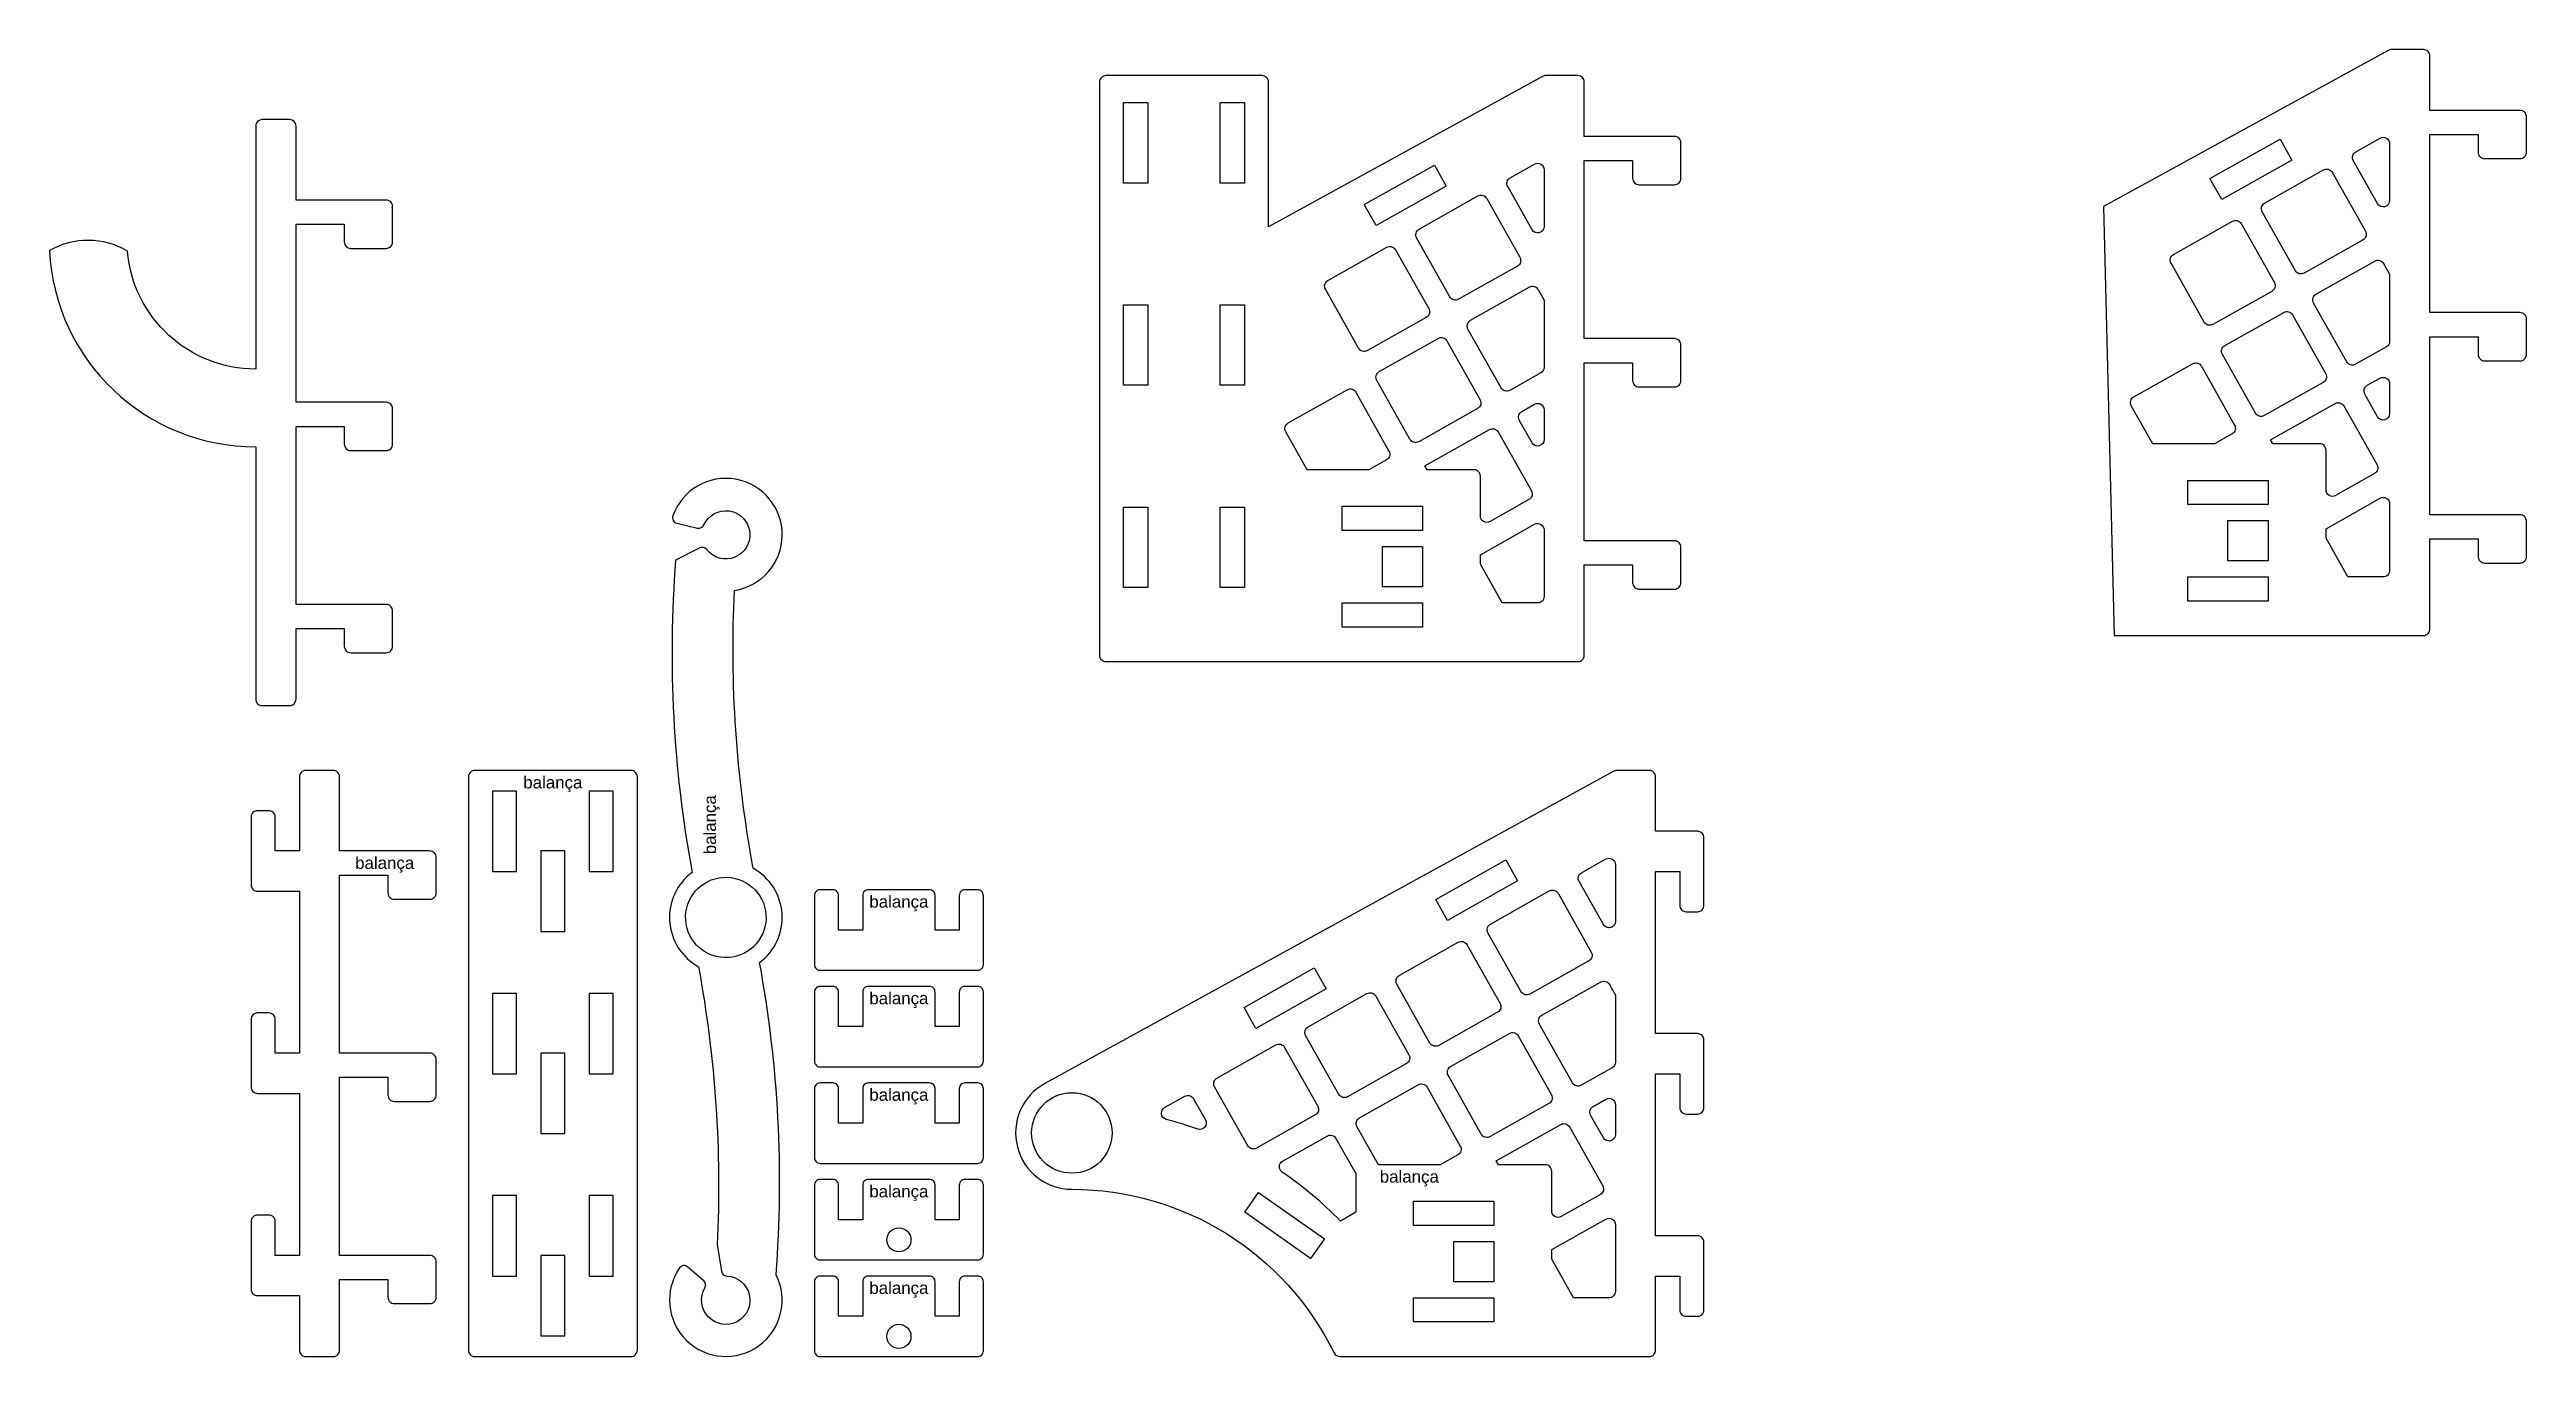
# Model space of a CAD drawing. Header units: inches. Extents: x 26 to 334, y 23 to 186.
import ezdxf

# ---------------------------------------------------------------- set-up
doc = ezdxf.new("R2010")
doc.units = ezdxf.units.IN
doc.header["$MEASUREMENT"] = 0
doc.layers.add('2', color=3, linetype='Continuous')
doc.layers.add('3', color=30, linetype='Continuous')
doc.styles.get("Standard").update_dxf_attribs({"font": 'arial.ttf'})

msp = doc.modelspace()

# ---------------------------------------------------------------- linework, layer by layer
at = {"layer": '2'}
for points in [[(162.69, 169.01), (159.69, 169.01), (159.69, 179.01), (162.69, 179.01)], [(174.69, 169.01), (171.69, 169.01), (171.69, 179.01), (174.69, 179.01)], [(304.87, 171.88), (296.16, 166.97), (294.68, 169.59), (303.4, 174.49)], [(199.79, 168.64), (191.08, 163.73), (189.6, 166.35), (198.32, 171.26)], [(162.69, 153.88), (162.69, 143.88), (159.69, 143.88), (159.69, 153.88)], [(174.69, 153.88), (174.69, 143.88), (171.69, 143.88), (171.69, 153.88)], [(301.92, 132.07), (301.92, 129.07), (291.92, 129.07), (291.92, 132.07)], [(162.69, 128.75), (162.69, 118.75), (159.69, 118.75), (159.69, 128.75)], [(174.69, 128.75), (174.69, 118.75), (171.69, 118.75), (171.69, 128.75)], [(196.84, 128.84), (196.84, 125.84), (186.84, 125.84), (186.84, 128.84)], [(301.92, 127.07), (301.92, 122.07), (296.92, 122.07), (296.92, 127.07)], [(196.84, 123.84), (196.84, 118.84), (191.84, 118.84), (191.84, 123.84)], [(301.92, 120.07), (301.92, 117.07), (291.92, 117.07), (291.92, 120.07)], [(196.84, 116.84), (196.84, 113.84), (186.84, 113.84), (186.84, 116.84)], [(81.26, 83.45), (84.26, 83.45), (84.26, 93.45), (81.26, 93.45)], [(93.26, 83.45), (96.26, 83.45), (96.26, 93.45), (93.26, 93.45)], [(90.26, 86.01), (87.26, 86.01), (87.26, 76.01), (90.26, 76.01)], [(199.94, 77.37), (198.47, 79.98), (207.18, 84.89), (208.65, 82.28)], [(176.13, 63.96), (174.66, 66.57), (183.37, 71.48), (184.85, 68.87)], [(81.26, 58.31), (84.26, 58.31), (84.26, 68.31), (81.26, 68.31)], [(93.26, 58.31), (96.26, 58.31), (96.26, 68.31), (93.26, 68.31)], [(90.26, 60.88), (87.26, 60.88), (87.26, 50.88), (90.26, 50.88)], [(81.26, 33.18), (84.26, 33.18), (84.26, 43.18), (81.26, 43.18)], [(93.26, 33.18), (96.26, 33.18), (96.26, 43.18), (93.26, 43.18)], [(184.65, 37.82), (182.93, 35.36), (174.74, 41.1), (176.46, 43.55)], [(195.71, 42.47), (205.71, 42.47), (205.71, 39.47), (195.71, 39.47)], [(200.71, 37.47), (205.71, 37.47), (205.71, 32.47), (200.71, 32.47)], [(90.26, 35.75), (87.26, 35.75), (87.26, 25.75), (90.26, 25.75)], [(195.71, 30.47), (205.71, 30.47), (205.71, 27.47), (195.71, 27.47)]]:
    msp.add_lwpolyline(points, close=True, dxfattribs=at)
for points in [[(317.02, 173.91), (317.02, 166.85, -0.771534), (315.52, 166.46), (312.5, 171.82, -0.414214), (312.81, 172.91), (315.83, 174.61, -0.573833)], [(207.73, 169.67), (210.75, 171.37, -0.573833), (211.94, 170.67), (211.94, 163.62, -0.771534), (210.44, 163.22), (207.42, 168.58, -0.414214)], [(309.89, 170.35), (314.01, 163.03, -0.414214), (313.71, 161.94), (306.39, 157.82, -0.414214), (305.3, 158.12), (301.18, 165.44, -0.414214), (301.48, 166.53), (308.8, 170.65, -0.414214)], [(204.81, 167.11), (208.93, 159.79, -0.414214), (208.63, 158.7), (201.31, 154.58, -0.414214), (200.22, 154.88), (196.1, 162.2, -0.414214), (196.4, 163.29), (203.72, 167.41, -0.414214)], [(298.56, 163.97), (302.69, 156.65, -0.414214), (302.38, 155.56), (295.06, 151.44, -0.414214), (293.97, 151.74), (289.85, 159.06, -0.414214), (290.16, 160.15), (297.47, 164.27, -0.414214)], [(193.48, 160.73), (197.61, 153.41, -0.414214), (197.3, 152.32), (189.98, 148.2, -0.414214), (188.89, 148.5), (184.77, 155.82, -0.414214), (185.08, 156.91), (192.39, 161.03, -0.414214)], [(316.27, 159.02), (317.02, 157.69), (317.02, 149.35, -0.270783), (316.61, 148.65), (312.77, 146.49, -0.414214), (311.68, 146.79), (307.56, 154.11, -0.414214), (307.86, 155.2), (315.18, 159.32, -0.414214)], [(210.1, 156.09, -0.414214), (211.19, 155.78), (211.94, 154.45), (211.94, 146.11, -0.270783), (211.53, 145.42), (207.69, 143.25, -0.414214), (206.6, 143.56), (202.48, 150.87, -0.414214), (202.78, 151.96)], [(304.94, 152.64), (309.07, 145.32, -0.414214), (308.76, 144.23), (301.44, 140.11, -0.414214), (300.35, 140.41), (296.23, 147.73, -0.414214), (296.54, 148.82), (303.85, 152.94, -0.414214)], [(199.86, 149.4), (203.99, 142.08, -0.414214), (203.68, 140.99), (196.36, 136.87, -0.414214), (195.27, 137.18), (191.15, 144.49, -0.414214), (191.46, 145.58), (198.78, 149.71, -0.414214)], [(293.62, 146.26), (297.74, 138.94, -0.414214), (297.44, 137.85), (295.24, 136.62), (287.57, 136.62), (284.91, 141.35, -0.414214), (285.21, 142.44), (292.53, 146.56, -0.414214)], [(317.02, 144.07), (317.02, 140.37, -0.771534), (315.52, 139.97), (313.94, 142.79, -0.414214), (314.24, 143.88), (315.83, 144.77, -0.573833)], [(188.54, 143.02), (192.66, 135.7, -0.414214), (192.36, 134.61), (190.16, 133.38), (182.49, 133.38), (179.83, 138.11, -0.414214), (180.13, 139.2), (187.45, 143.33, -0.414214)], [(211.94, 140.83), (211.94, 137.13, -0.771534), (210.44, 136.74), (208.86, 139.55, -0.414214), (209.16, 140.64), (210.75, 141.53, -0.573833)], [(311.33, 141.31), (315.45, 133.99, -0.414214), (315.14, 132.91), (310.3, 130.18, -0.573833), (309.11, 130.87), (309.11, 135.82, 0.414214), (308.31, 136.62), (302.49, 136.62), (302.22, 137.1), (310.24, 141.62, -0.414214)], [(206.25, 138.08), (210.37, 130.76, -0.414214), (210.06, 129.67), (205.22, 126.94, -0.573833), (204.03, 127.63), (204.03, 132.58, 0.414214), (203.23, 133.38), (197.41, 133.38), (197.14, 133.86), (205.16, 138.38, -0.414214)], [(317.02, 129.15), (317.02, 120.87, -0.414214), (316.22, 120.07), (311.81, 120.07), (309.11, 124.88), (309.11, 126.06), (315.83, 129.85, -0.573833)], [(211.94, 125.91), (211.94, 117.64, -0.414214), (211.14, 116.84), (206.73, 116.84), (204.03, 121.64), (204.03, 122.82), (210.75, 126.61, -0.573833)], [(219.31, 76.86), (216.29, 82.22, -0.414214), (216.59, 83.31), (219.61, 85.01, -0.573833), (220.8, 84.31), (220.8, 77.25, -0.771534)], [(109.92, 82.73, -1), (110.59, 72.76, -1)], [(209.08, 68.52), (204.96, 75.84, -0.414214), (205.27, 76.93), (212.58, 81.05, -0.414214), (213.67, 80.75), (217.8, 73.43, -0.414214), (217.49, 72.34), (210.17, 68.22, -0.414214)], [(197.76, 62.14), (193.64, 69.46, -0.414214), (193.94, 70.55), (201.26, 74.67, -0.414214), (202.35, 74.37), (206.47, 67.05, -0.414214), (206.17, 65.96), (198.85, 61.83, -0.414214)], [(186.43, 55.76), (182.31, 63.08, -0.414214), (182.61, 64.17), (189.93, 68.29, -0.414214), (191.02, 67.98), (195.14, 60.67, -0.414214), (194.84, 59.58), (187.52, 55.45, -0.414214)], [(215.47, 57.19), (211.34, 64.51, -0.414214), (211.65, 65.6), (218.97, 69.72, -0.414214), (220.06, 69.42), (220.8, 68.09), (220.8, 59.75, -0.270783), (220.4, 59.05), (216.56, 56.89, -0.414214)], [(175.11, 49.38), (170.98, 56.7, -0.414214), (171.29, 57.79), (178.61, 61.91, -0.414214), (179.7, 61.6), (183.82, 54.29, -0.414214), (183.51, 53.2), (176.2, 49.07, -0.414214)], [(204.14, 50.81), (200.02, 58.13, -0.414214), (200.32, 59.22), (207.64, 63.34, -0.414214), (208.73, 63.04), (212.85, 55.72, -0.414214), (212.55, 54.63), (205.23, 50.51, -0.414214)], [(148.26, 50.96, -1), (158.26, 50.96, -1)], [(168.89, 51.44, 0.022079), (164.97, 52.65, -0.674538), (164.78, 54.12), (167.28, 55.53, -0.414214), (168.37, 55.22), (169.86, 52.59, -0.694077)], [(191.36, 47.01), (188.69, 51.75, -0.414214), (188.99, 52.84), (196.31, 56.96, -0.414214), (197.4, 56.66), (201.53, 49.34, -0.414214), (201.22, 48.25), (199.03, 47.01)], [(218.03, 54.27), (219.61, 55.17, -0.573833), (220.8, 54.47), (220.8, 50.77, -0.771534), (219.31, 50.37), (217.72, 53.19, -0.414214)], [(188.53, 41.1), (186.62, 40.02, 0.050953), (179.39, 46.1, -0.556487), (179.45, 47.46), (184.99, 50.58, -0.414214), (186.08, 50.28), (188.53, 45.92)], [(206, 47.5), (214.02, 52.02, -0.414214), (215.11, 51.71), (219.23, 44.39, -0.414214), (218.93, 43.3), (214.08, 40.57, -0.573833), (212.89, 41.27), (212.89, 46.21, 0.414214), (212.09, 47.01), (206.28, 47.01)], [(212.89, 36.46), (219.61, 40.25, -0.573833), (220.8, 39.55), (220.8, 31.27, -0.414214), (220, 30.47), (215.6, 30.47), (212.89, 35.28)], [(133.26, 37.68, -1), (130.26, 37.68, -1)], [(133.26, 25.68, -1), (130.26, 25.68, -1)]]:
    msp.add_lwpolyline(points, format="xyb", close=True, dxfattribs=at)
at = {"layer": '3'}
for points in [[(322.02, 184.81, 0.414214), (321.22, 185.61), (317.22, 185.61, 0.126136), (316.84, 185.51), (281.47, 166.1), (282.77, 112.79), (321.22, 112.79, 0.414214), (322.02, 113.59), (322.02, 124.79), (328.02, 124.79), (328.02, 122.59, 0.414214), (328.82, 121.79), (333.22, 121.79, 0.414214), (334.02, 122.59), (334.02, 126.99, 0.414214), (333.22, 127.79), (322.02, 127.79), (322.02, 149.92), (328.02, 149.92), (328.02, 147.72, 0.414214), (328.82, 146.92), (333.22, 146.92, 0.414214), (334.02, 147.72), (334.02, 152.12, 0.414214), (333.22, 152.92), (322.02, 152.92), (322.02, 175.05), (328.02, 175.05), (328.02, 172.85, 0.414214), (328.82, 172.05), (333.22, 172.05, 0.414214), (334.02, 172.85), (334.02, 177.25, 0.414214), (333.22, 178.05), (322.02, 178.05)], [(216.94, 171.81), (222.94, 171.81), (222.94, 169.61, 0.414214), (223.74, 168.81), (228.14, 168.81, 0.414214), (228.94, 169.61), (228.94, 174.01, 0.414214), (228.14, 174.81), (216.94, 174.81), (216.94, 181.57, 0.414214), (216.14, 182.37), (212.14, 182.37, 0.126136), (211.76, 182.28), (177.69, 163.58), (177.69, 181.57, 0.414214), (176.89, 182.37), (157.49, 182.37, 0.414214), (156.69, 181.57), (156.69, 110.35, 0.414214), (157.49, 109.55), (176.89, 109.55), (216.14, 109.55, 0.414214), (216.94, 110.35), (216.94, 121.55), (222.94, 121.55), (222.94, 119.35, 0.414214), (223.74, 118.55), (228.14, 118.55, 0.414214), (228.94, 119.35), (228.94, 123.75, 0.414214), (228.14, 124.55), (216.94, 124.55), (216.94, 146.68), (222.94, 146.68), (222.94, 144.48, 0.414214), (223.74, 143.68), (228.14, 143.68, 0.414214), (228.94, 144.48), (228.94, 148.88, 0.414214), (228.14, 149.68), (216.94, 149.68)], [(35.9, 160.57, 0.268701), (26.21, 160.62, 0.399713), (51.84, 136.23), (51.84, 104.87, 0.414214), (52.64, 104.07), (56.04, 104.07, 0.414214), (56.84, 104.87), (56.84, 113.64), (62.84, 113.64), (62.84, 111.44, 0.414214), (63.64, 110.64), (68.04, 110.64, 0.414214), (68.84, 111.44), (68.84, 115.84, 0.414214), (68.04, 116.64), (56.84, 116.64), (56.84, 138.77), (62.84, 138.77), (62.84, 136.57, 0.414214), (63.64, 135.77), (68.04, 135.77, 0.414214), (68.84, 136.57), (68.84, 140.97, 0.414214), (68.04, 141.77), (56.84, 141.77), (56.84, 163.9), (62.84, 163.9), (62.84, 161.7, 0.414214), (63.64, 160.9), (68.04, 160.9, 0.414214), (68.84, 161.7), (68.84, 166.1, 0.414214), (68.04, 166.9), (56.84, 166.9), (56.84, 176.1, 0.414214), (56.04, 176.9), (52.64, 176.9, 0.414214), (51.84, 176.1), (51.84, 145.9, -0.390101)], [(104.01, 122.15, 0.065022), (106.07, 83.35, 0.544097), (106.86, 71.62, -0.057862), (109.18, 37.1), (109.7, 33.77, 0.359502), (110.37, 33.18, -3.614523), (107.66, 31.7, 0.359502), (107.52, 32.57), (105.54, 34.3, 0.447214), (104.51, 34.18, 1.759857), (116.5, 33.34, 0.065022), (114.45, 72.14, 0.544097), (113.65, 83.86, -0.057862), (111.33, 118.39, 1.759857), (103.66, 127.66, 0.447214), (104.16, 126.74), (106.72, 126.14, 0.359502), (107.52, 126.53, -3.614523), (107.88, 123.47, 0.359502), (107.01, 123.67)], [(73.46, 60.88), (62.26, 60.88), (62.26, 83.01), (68.26, 83.01), (68.26, 80.81, 0.414214), (69.06, 80.01), (73.46, 80.01, 0.414214), (74.26, 80.81), (74.26, 85.21, 0.414214), (73.46, 86.01), (62.26, 86.01), (62.26, 95.21, 0.414214), (61.46, 96.01), (58.06, 96.01, 0.414214), (57.26, 95.21), (57.26, 86.01), (54.26, 86.01), (54.26, 90.21, 0.414214), (53.46, 91.01), (52.06, 91.01, 0.414214), (51.26, 90.21), (51.26, 81.81, 0.414214), (52.06, 81.01), (57.26, 81.01), (57.26, 60.88), (54.26, 60.88), (54.26, 65.08, 0.414214), (53.46, 65.88), (52.06, 65.88, 0.414214), (51.26, 65.08), (51.26, 56.68, 0.414214), (52.06, 55.88), (57.26, 55.88), (57.26, 35.75), (54.26, 35.75), (54.26, 39.95, 0.414214), (53.46, 40.75), (52.06, 40.75, 0.414214), (51.26, 39.95), (51.26, 31.55, 0.414214), (52.06, 30.75), (57.26, 30.75), (57.26, 23.98, 0.414214), (58.06, 23.18), (61.46, 23.18, 0.414214), (62.26, 23.98), (62.26, 32.75), (68.26, 32.75), (68.26, 30.55, 0.414214), (69.06, 29.75), (73.46, 29.75, 0.414214), (74.26, 30.55), (74.26, 34.95, 0.414214), (73.46, 35.75), (62.26, 35.75), (62.26, 57.88), (68.26, 57.88), (68.26, 55.68, 0.414214), (69.06, 54.88), (73.46, 54.88, 0.414214), (74.26, 55.68), (74.26, 60.08, 0.414214)], [(79.06, 23.18), (98.46, 23.18, 0.414214), (99.26, 23.98), (99.26, 95.21, 0.414214), (98.46, 96.01), (79.06, 96.01, 0.414214), (78.26, 95.21), (78.26, 23.98, 0.414214)], [(225.8, 58.31), (228.8, 58.31), (228.8, 54.11, 0.414214), (229.6, 53.31), (231, 53.31, 0.414214), (231.8, 54.11), (231.8, 62.51, 0.414214), (231, 63.31), (225.8, 63.31), (225.8, 83.45), (228.8, 83.45), (228.8, 79.25, 0.414214), (229.6, 78.45), (231, 78.45, 0.414214), (231.8, 79.25), (231.8, 87.65, 0.414214), (231, 88.45), (225.8, 88.45), (225.8, 95.21, 0.414214), (225, 96.01), (221.01, 96.01, 0.126136), (220.62, 95.91), (149.89, 57.09, 0.775984), (153.26, 43.96, -0.286356), (185.84, 23.63, 0.286356), (186.55, 23.18), (225, 23.18, 0.414214), (225.8, 23.98), (225.8, 33.18), (228.8, 33.18), (228.8, 28.98, 0.414214), (229.6, 28.18), (231, 28.18, 0.414214), (231.8, 28.98), (231.8, 37.38, 0.414214), (231, 38.18), (225.8, 38.18)], [(135.56, 81.18), (127.96, 81.18, 0.414214), (127.26, 80.48), (127.26, 76.18), (124.26, 76.18), (124.26, 80.48, 0.414214), (123.56, 81.18), (121.96, 81.18, 0.414214), (121.26, 80.48), (121.26, 71.88, 0.414214), (121.96, 71.18), (141.56, 71.18, 0.414214), (142.26, 71.88), (142.26, 80.48, 0.414214), (141.56, 81.18), (139.96, 81.18, 0.414214), (139.26, 80.48), (139.26, 76.18), (136.26, 76.18), (136.26, 80.48, 0.414214)], [(135.56, 69.18), (127.96, 69.18, 0.414214), (127.26, 68.48), (127.26, 64.18), (124.26, 64.18), (124.26, 68.48, 0.414214), (123.56, 69.18), (121.96, 69.18, 0.414214), (121.26, 68.48), (121.26, 59.88, 0.414214), (121.96, 59.18), (141.56, 59.18, 0.414214), (142.26, 59.88), (142.26, 68.48, 0.414214), (141.56, 69.18), (139.96, 69.18, 0.414214), (139.26, 68.48), (139.26, 64.18), (136.26, 64.18), (136.26, 68.48, 0.414214)], [(135.56, 57.18), (127.96, 57.18, 0.414214), (127.26, 56.48), (127.26, 52.18), (124.26, 52.18), (124.26, 56.48, 0.414214), (123.56, 57.18), (121.96, 57.18, 0.414214), (121.26, 56.48), (121.26, 47.88, 0.414214), (121.96, 47.18), (141.56, 47.18, 0.414214), (142.26, 47.88), (142.26, 56.48, 0.414214), (141.56, 57.18), (139.96, 57.18, 0.414214), (139.26, 56.48), (139.26, 52.18), (136.26, 52.18), (136.26, 56.48, 0.414214)], [(135.56, 45.18), (127.96, 45.18, 0.414214), (127.26, 44.48), (127.26, 40.18), (124.26, 40.18), (124.26, 44.48, 0.414214), (123.56, 45.18), (121.96, 45.18, 0.414214), (121.26, 44.48), (121.26, 35.88, 0.414214), (121.96, 35.18), (141.56, 35.18, 0.414214), (142.26, 35.88), (142.26, 44.48, 0.414214), (141.56, 45.18), (139.96, 45.18, 0.414214), (139.26, 44.48), (139.26, 40.18), (136.26, 40.18), (136.26, 44.48, 0.414214)], [(135.56, 33.18), (127.96, 33.18, 0.414214), (127.26, 32.48), (127.26, 28.18), (124.26, 28.18), (124.26, 32.48, 0.414214), (123.56, 33.18), (121.96, 33.18, 0.414214), (121.26, 32.48), (121.26, 23.88, 0.414214), (121.96, 23.18), (141.56, 23.18, 0.414214), (142.26, 23.88), (142.26, 32.48, 0.414214), (141.56, 33.18), (139.96, 33.18, 0.414214), (139.26, 32.48), (139.26, 28.18), (136.26, 28.18), (136.26, 32.48, 0.414214)]]:
    msp.add_lwpolyline(points, format="xyb", close=True, dxfattribs=at)

# ---------------------------------------------------------------- texts
at = {"char_height": 1.5, "attachment_point": 5}
for insert in [(88.76, 94.3), (67.86, 84.3), (131.76, 79.48), (131.76, 67.48), (131.76, 55.48), (195.19, 45.31), (131.76, 43.48), (131.76, 31.48)]:
    msp.add_mtext_dynamic_manual_height_columns('balança', width=7.2664, gutter_width=1, heights=[9e-16], dxfattribs=dict(at, insert=insert))
at = {"insert": (108.51, 89.27), "char_height": 1.5, "attachment_point": 5, "rotation": 90}
msp.add_mtext_dynamic_manual_height_columns('balança', width=7.2664, gutter_width=1, heights=[9e-16], dxfattribs=at)

doc.saveas('drawing.dxf')
